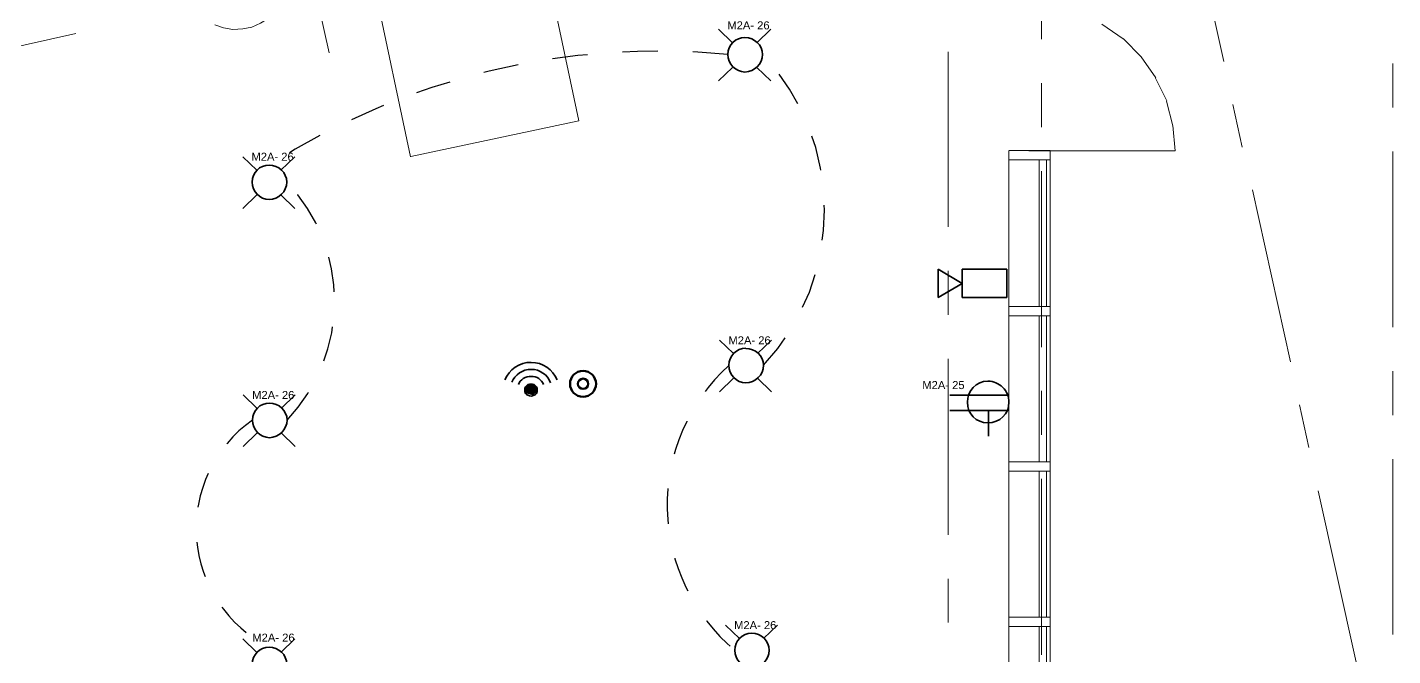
# Model space of a CAD drawing. Header units: millimetres. Extents: x 0.7 to 36.3, y 0.6 to 47.9.
# Drawn here: x 25.939 to 29.822, y 9.731 to 11.517 of the extents above; entities that cross this region are included whole.
import ezdxf

# ---------------------------------------------------------------- set-up
doc = ezdxf.new("R2010")
doc.units = ezdxf.units.MM
doc.header["$LTSCALE"] = 0.007
doc.linetypes.add('HIDDEN', pattern=[9.525, 6.35, -3.175])
doc.layers.add('Dotted', color=1, linetype='HIDDEN', lineweight=30, true_color=0xff0000)
doc.layers.add('PDF2_Geometry', color=7, linetype='Continuous')
doc.layers.add('PDF_Text', color=7, linetype='Continuous')
doc.layers.add('PDF_Geometry', color=7, linetype='Continuous', true_color=0x777777)
doc.layers.add('PDF_Solid Fills', color=7, linetype='Continuous', true_color=0xffffff)
doc.styles.add('PDF Arial', font='arial.ttf')

msp = doc.modelspace()

# ---------------------------------------------------------------- hatches: boundary and pattern name
at = {"layer": 'PDF_Solid Fills', "transparency": 33554559}
msp.add_hatch(color=7, dxfattribs=at).paths.add_polyline_path([(27.3888, 10.4949), (27.3805, 10.5033), (27.3622, 10.5033), (27.3539, 10.4933), (27.3572, 10.4766), (27.3755, 10.4716), (27.3872, 10.4783)])

# ---------------------------------------------------------------- linework, layer by layer
at = {"layer": 'Dotted', "color": 0, "linetype": 'Continuous', "lineweight": 200}
for radius in [0.0369, 0.0147]:
    msp.add_circle((27.5194, 10.5038), radius, dxfattribs=at)
at = {"layer": 'Dotted', "linetype": 'HIDDEN', "lineweight": 30}
for centre, radius, start, end in [((27.7336, 9.3976), 2.0523, 84.4625, 122.6344), ((27.5602, 10.997), 0.6459, 316.9872, 43.3407), ((26.323, 10.7387), 0.4899, 316.3812, 43.7658), ((28.2976, 10.1586), 0.5388, 132.4175, 229.9454), ((26.7967, 10.0921), 0.3775, 125.1653, 243.2435)]:
    msp.add_arc(centre, radius, start, end, dxfattribs=at)
at = {"layer": 'PDF2_Geometry', "lineweight": 35}
for points in [[(28.5296, 10.8294), (28.598, 10.7894), (28.5296, 10.7494)], [(28.598, 10.8294), (28.598, 10.7494), (28.7246, 10.7494), (28.7246, 10.8294)]]:
    msp.add_lwpolyline(points, close=True, dxfattribs=at)
for points in [[(28.5625, 10.4712), (28.7275, 10.4712)], [(28.5625, 10.4279), (28.7275, 10.4279)], [(28.6725, 10.3546), (28.6725, 10.4279)]]:
    msp.add_lwpolyline(points, dxfattribs=at)
msp.add_arc((28.6711, 10.4515), 0.0597, 359.7603, 90.2397, dxfattribs=at)
for points in [[(28.6125, 10.4512), (28.6125, 10.4846), (28.6375, 10.5112), (28.6708, 10.5112)], [(28.6708, 10.3929), (28.6375, 10.3929), (28.6125, 10.4179), (28.6125, 10.4512)], [(28.7308, 10.4512), (28.7308, 10.4179), (28.7042, 10.3929), (28.6708, 10.3929)]]:
    msp.add_open_spline(points, degree=3, dxfattribs=at)
at = {"layer": 'PDF_Geometry', "lineweight": 9}
for points in [[(26.7972, 11.4445), (26.6772, 11.9828)], [(28.8237, 11.4835), (28.8237, 11.9818)], [(29.3418, 11.4201), (29.2335, 11.9084)], [(27.0293, 11.1497), (27.5075, 11.2513), (27.406, 11.7313)], [(26.9272, 11.6295), (27.0289, 11.1495)], [(25.589, 11.3912), (26.0773, 11.4995)], [(28.9951, 11.5261), (29.0551, 11.4844)], [(29.0569, 11.4851), (29.1069, 11.4334)], [(28.5577, 10.9498), (28.5577, 11.4481)], [(29.1067, 11.4334), (29.1484, 11.3734)], [(29.822, 11.2895), (29.822, 11.4145)], [(28.8237, 11.2335), (28.8237, 11.3585)], [(29.1478, 11.3731), (29.1795, 11.3081)], [(29.1785, 11.3077), (29.1968, 11.2377)], [(29.3937, 11.1762), (29.367, 11.2978)], [(28.7869, 11.1662), (29.2037, 11.1662), (29.197, 11.2378)], [(29.822, 10.6645), (29.822, 11.1645)], [(28.8237, 10.6085), (28.8237, 11.1085)], [(29.5318, 10.5667), (29.4235, 11.0551)], [(28.5577, 10.6998), (28.5577, 10.8248)], [(28.5577, 10.0748), (28.5577, 10.5748)], [(29.822, 10.4145), (29.822, 10.5395)], [(28.8237, 10.3585), (28.8237, 10.4835)], [(29.5837, 10.3229), (29.557, 10.4445)], [(29.822, 9.7912), (29.822, 10.2895)], [(28.8237, 9.7335), (28.8237, 10.2335)], [(29.7184, 9.7128), (29.6101, 10.1994)], [(28.5577, 9.8248), (28.5577, 9.9498)]]:
    msp.add_lwpolyline(points, dxfattribs=at)
for points in [[(26.6439, 11.5629), (26.6239, 11.5429), (26.6023, 11.5295), (26.5773, 11.5179), (26.5523, 11.5129), (26.5239, 11.5112), (26.4973, 11.5162), (26.4723, 11.5245), (26.4973, 11.5162), (26.5239, 11.5112), (26.5523, 11.5129), (26.5773, 11.5179), (26.6023, 11.5295), (26.6239, 11.5429)], [(28.7304, 11.1402), (28.7304, 10.7102)], [(28.8479, 11.1405), (28.8479, 10.7105)], [(28.7304, 10.7102), (28.7304, 10.2685)], [(28.8479, 10.7105), (28.8479, 10.2688)], [(28.7304, 10.2685), (28.7304, 9.8268)], [(28.8479, 10.2688), (28.8479, 9.8271)], [(28.7304, 9.8268), (28.7304, 9.3501)], [(28.8479, 9.8271), (28.8479, 9.3504)]]:
    msp.add_lwpolyline(points, close=True, dxfattribs=at)
at = {"layer": 'PDF_Geometry', "lineweight": 35}
for points in [[(27.9049, 11.512), (27.9449, 11.4736)], [(28.0533, 11.512), (28.0133, 11.4736)], [(27.9049, 11.3653), (27.9449, 11.4036)], [(28.0533, 11.3653), (28.0133, 11.4036)], [(26.5518, 11.1492), (26.5918, 11.1109)], [(26.7001, 11.1492), (26.6601, 11.1109)], [(26.5518, 11.0026), (26.5918, 11.0409)], [(26.7001, 11.0026), (26.6601, 11.0409)], [(27.9075, 10.628), (27.9475, 10.5897)], [(28.0558, 10.628), (28.0158, 10.5897)], [(27.9075, 10.4814), (27.9475, 10.5197)], [(28.0558, 10.4814), (28.0158, 10.5197)], [(26.5527, 10.4724), (26.5927, 10.4341)], [(26.701, 10.4724), (26.661, 10.4341)], [(26.5527, 10.3257), (26.5927, 10.3641)], [(26.701, 10.3257), (26.661, 10.3641)], [(27.9242, 9.8179), (27.9642, 9.7796)], [(28.0725, 9.8179), (28.0325, 9.7796)], [(26.5518, 9.7784), (26.5918, 9.7401)], [(26.7001, 9.7784), (26.6601, 9.7401)]]:
    msp.add_lwpolyline(points, dxfattribs=at)
at = {"layer": 'PDF_Geometry', "lineweight": 18}
for points in [[(28.7304, 11.1668), (28.7304, 11.1402)], [(28.7312, 11.1405), (28.8479, 11.1405), (28.8479, 11.1671), (28.7312, 11.1671)], [(28.7304, 10.7235), (28.7304, 10.6968)], [(28.7312, 10.6971), (28.8479, 10.6971), (28.8479, 10.7238), (28.7312, 10.7238)], [(28.7304, 10.2818), (28.7304, 10.2552)], [(28.7312, 10.2554), (28.8479, 10.2554), (28.8479, 10.2821), (28.7312, 10.2821)], [(28.7304, 9.8401), (28.7304, 9.8135)], [(28.7312, 9.8137), (28.8479, 9.8137), (28.8479, 9.8404), (28.7312, 9.8404)]]:
    msp.add_lwpolyline(points, dxfattribs=at)
at = {"layer": 'PDF_Geometry', "lineweight": 13}
for points in [[(28.8168, 11.1394), (28.8168, 10.7228)], [(28.8191, 10.7236), (28.8375, 10.7236), (28.8375, 11.1403), (28.8191, 11.1403)], [(28.8168, 10.6961), (28.8168, 10.2811)], [(28.8191, 10.282), (28.8375, 10.282), (28.8375, 10.697), (28.8191, 10.697)], [(28.8168, 10.2544), (28.8168, 9.8395)], [(28.8191, 9.8403), (28.8375, 9.8403), (28.8375, 10.2553), (28.8191, 10.2553)], [(28.8168, 9.8128), (28.8168, 9.3495)], [(28.8191, 9.3503), (28.8375, 9.3503), (28.8375, 9.8136), (28.8191, 9.8136)]]:
    msp.add_lwpolyline(points, dxfattribs=at)
at = {"layer": 'PDF_Geometry', "lineweight": 35}
msp.add_lwpolyline([(27.3539, 10.4866), (27.3539, 10.4816), (27.3555, 10.4766), (27.3589, 10.4733), (27.3622, 10.4716), (27.3672, 10.4699), (27.3722, 10.4683), (27.3755, 10.4699), (27.3805, 10.4716), (27.3838, 10.4733), (27.3872, 10.4766), (27.3888, 10.4816), (27.3888, 10.4866), (27.3888, 10.4916), (27.3872, 10.4949), (27.3838, 10.4983), (27.3805, 10.5016), (27.3755, 10.5033), (27.3722, 10.5033), (27.3672, 10.5033), (27.3622, 10.5016), (27.3589, 10.4983), (27.3555, 10.4949), (27.3539, 10.4916)], close=True, dxfattribs=at)
for centre, radius, start, end in [((27.98, 11.4403), 0.0484, 90.0411, 179.9589), ((26.6268, 11.0775), 0.0484, 90.0411, 179.9589), ((27.9825, 10.5564), 0.0484, 90.0411, 179.9589), ((27.3716, 10.4853), 0.0796, 21.8256, 89.6006), ((26.6277, 10.4007), 0.0484, 90.0411, 179.9589), ((27.9992, 9.7462), 0.0484, 90.0411, 179.9589), ((26.6268, 9.7067), 0.0484, 90.0411, 179.9589)]:
    msp.add_arc(centre, radius, start, end, dxfattribs=at)
for points in [[(27.9799, 11.4886), (28.0066, 11.4886), (28.0299, 11.467), (28.0299, 11.4403)], [(27.9799, 11.3903), (27.9533, 11.3903), (27.9316, 11.4136), (27.9316, 11.4403)], [(28.0299, 11.4403), (28.0299, 11.4136), (28.0066, 11.3903), (27.9799, 11.3903)], [(26.6268, 11.1259), (26.6535, 11.1259), (26.6768, 11.1042), (26.6768, 11.0775)], [(26.6268, 11.0276), (26.6001, 11.0276), (26.5785, 11.0509), (26.5785, 11.0775)], [(26.6768, 11.0775), (26.6768, 11.0509), (26.6535, 11.0276), (26.6268, 11.0276)], [(27.9825, 10.6047), (28.0091, 10.6047), (28.0325, 10.5831), (28.0325, 10.5564)], [(27.2972, 10.5149), (27.3089, 10.5449), (27.3389, 10.5649), (27.3722, 10.5649)], [(27.3172, 10.5083), (27.3255, 10.5299), (27.3472, 10.5449), (27.3722, 10.5449)], [(27.3355, 10.5016), (27.3405, 10.5166), (27.3555, 10.5249), (27.3722, 10.5249)], [(27.3722, 10.5449), (27.3955, 10.5449), (27.4188, 10.5299), (27.4272, 10.5066)], [(27.3722, 10.5249), (27.3872, 10.5249), (27.4022, 10.5166), (27.4072, 10.5016)], [(27.9825, 10.5064), (27.9558, 10.5064), (27.9341, 10.5297), (27.9341, 10.5564)], [(28.0325, 10.5564), (28.0325, 10.5297), (28.0091, 10.5064), (27.9825, 10.5064)], [(26.6277, 10.4491), (26.6543, 10.4491), (26.6777, 10.4274), (26.6777, 10.4007)], [(26.6277, 10.3507), (26.601, 10.3507), (26.5793, 10.3741), (26.5793, 10.4007)], [(26.6777, 10.4007), (26.6777, 10.3741), (26.6543, 10.3507), (26.6277, 10.3507)], [(27.9992, 9.7946), (28.0258, 9.7946), (28.0492, 9.7729), (28.0492, 9.7462)], [(26.6268, 9.7551), (26.6535, 9.7551), (26.6768, 9.7334), (26.6768, 9.7068)], [(27.9992, 9.6962), (27.9725, 9.6962), (27.9508, 9.7196), (27.9508, 9.7462)], [(28.0492, 9.7462), (28.0492, 9.7196), (28.0258, 9.6962), (27.9992, 9.6962)]]:
    msp.add_open_spline(points, degree=3, dxfattribs=at)

# ---------------------------------------------------------------- texts
at = {"layer": 'PDF_Text', "char_height": 0.02276, "attachment_point": 4, "style": 'PDF Arial'}
for s, insert in [('M2A- 26', (27.9298, 11.5228)), ('M2A- 26', (26.5764, 11.1493)), ('M2A- 26', (27.9329, 10.6273)), ('M2A- 25', (28.4843, 10.5001)), ('M2A- 26', (26.5783, 10.4718)), ('M2A- 26', (27.949, 9.8175)), ('M2A- 26', (26.5789, 9.782))]:
    msp.add_mtext(s, dxfattribs=dict(at, insert=insert))

doc.saveas('drawing.dxf')
